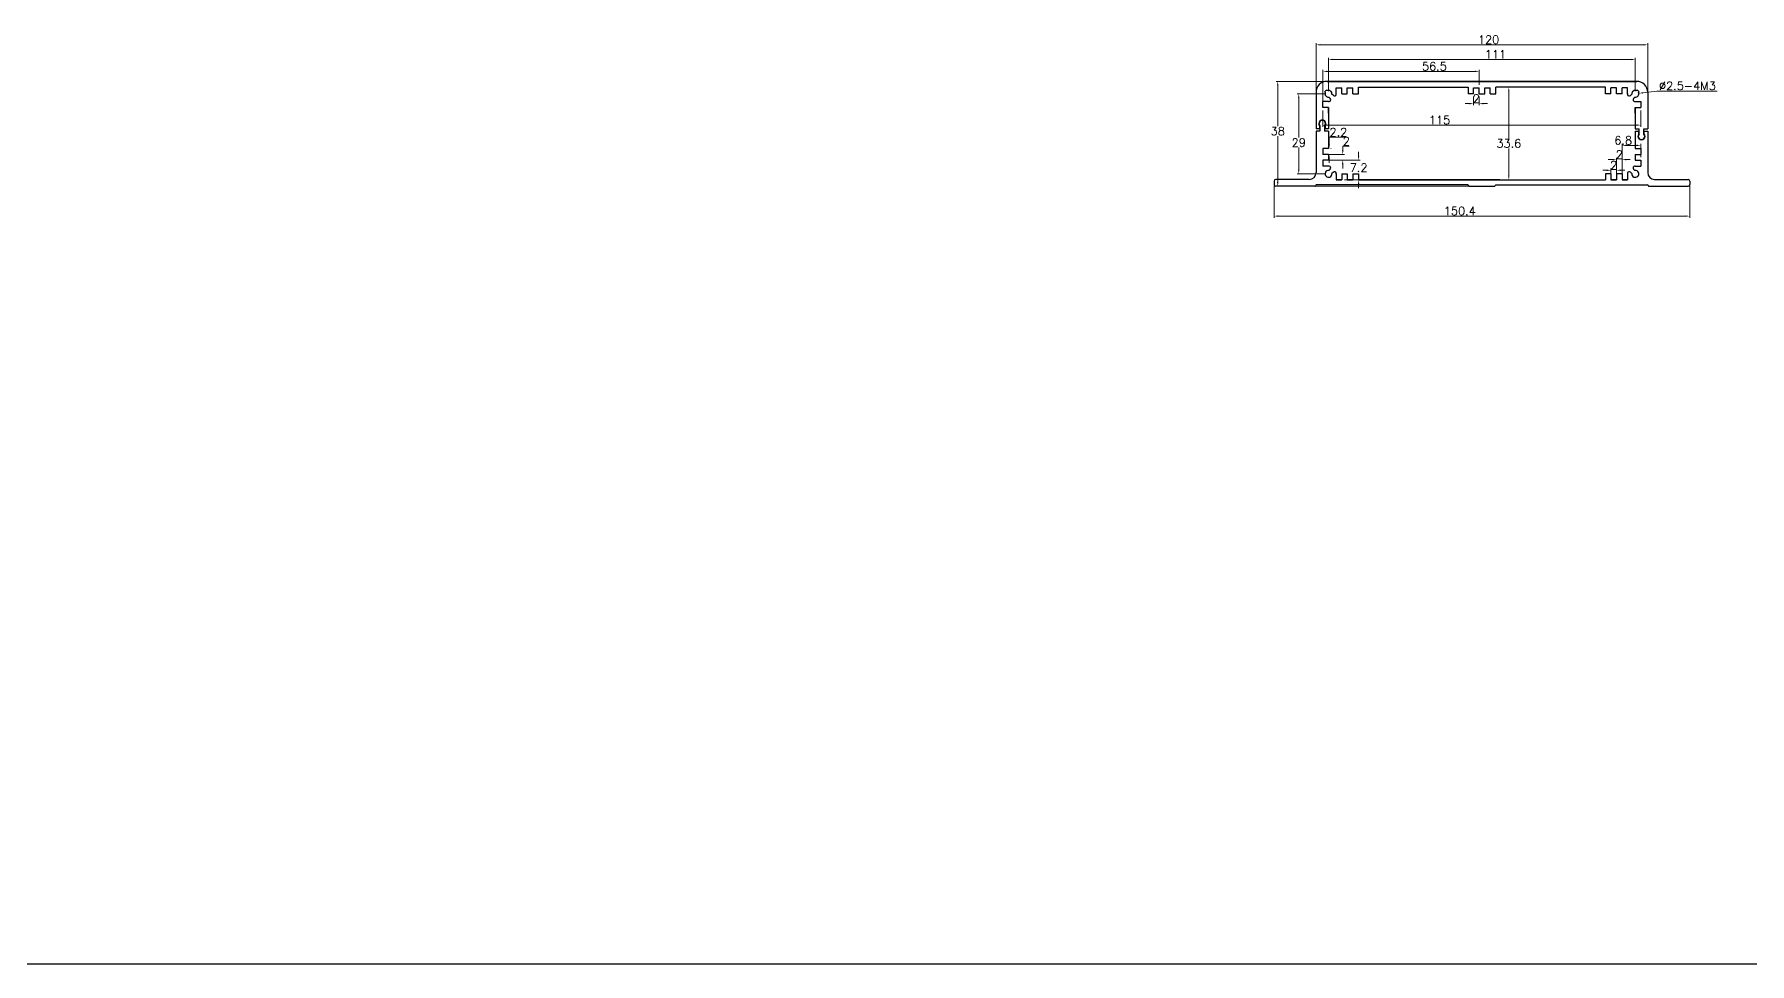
# Model space of a CAD drawing. Header units: millimetres. Extents: x 0 to 2347, y 0 to 1000.
# Drawn here: x 1173 to 1794, y 0 to 336 of the extents above; entities that cross this region are included whole.
import ezdxf

# ---------------------------------------------------------------- set-up
doc = ezdxf.new("R2010")
doc.units = ezdxf.units.MM
doc.header["$PDMODE"] = 2
doc.header["$PDSIZE"] = 3
doc.layers.add('BORDERLINE', color=7, linetype='Continuous')
doc.styles.get("Standard").update_dxf_attribs({"font": 'txt.shx', "height": 3})
doc.dimstyles.new('ISO-25$0', dxfattribs={"dimtxt": 3.5, "dimasz": 1.5, "dimexe": 0.6, "dimexo": 1, "dimgap": 0.3, "dimtad": 1, "dimtih": 1, "dimtoh": 1, "dimdec": 1, "dimdsep": 46, "dimtxsty": 'Standard', "dimcen": 0, "dimclrd": 256, "dimclre": 256, "dimclrt": 256, "dimaunit": 1, "dimadec": 0, "dimazin": 3, "dimtfac": 1, "dimtdec": 1, "dimtofl": 0, "dimtmove": 0, "dimatfit": 3, "dimfxl": 0, "dimlwd": 9, "dimlwe": 9, "dimarcsym": 0})
doc.dimstyles.new('ISO-25$3', dxfattribs={"dimtxt": 3.5, "dimasz": 1.5, "dimexe": 1, "dimexo": 1, "dimgap": 0.3, "dimtad": 1, "dimtih": 1, "dimtoh": 1, "dimdec": 1, "dimdsep": 46, "dimtxsty": 'Standard', "dimcen": 0, "dimclrd": 256, "dimclre": 256, "dimclrt": 256, "dimaunit": 1, "dimadec": 0, "dimazin": 3, "dimtfac": 1, "dimtdec": 1, "dimtofl": 0, "dimtmove": 0, "dimatfit": 3, "dimfxl": 0, "dimlwd": 9, "dimlwe": 9, "dimarcsym": 0})

# ---------------------------------------------------------------- blocks, each defined once
blk = doc.blocks.new('*D15')
at = {"lineweight": 9}
for p, q in [((1637.09, 314.66), (1637.09, 333.27)), ((1638.59, 332.67), (1755.59, 332.67)), ((1757.09, 309.84), (1757.09, 333.27))]:
    blk.add_line(p, q, dxfattribs=at)
for points in [[(1638.59, 332.92), (1638.59, 332.42), (1637.09, 332.67)], [(1755.59, 332.92), (1755.59, 332.42), (1757.09, 332.67)]]:
    blk.add_solid(points)
at = {"layer": 'Defpoints', "color": 0}
for p in [(1757.09, 332.67), (1637.09, 313.66), (1757.09, 308.84)]:
    blk.add_point(p, dxfattribs=at)
at = {"insert": (1699.5, 334.51), "char_height": 3, "attachment_point": 5}
blk.add_mtext('120', dxfattribs=at)
blk = doc.blocks.new('*D16')
at = {"lineweight": 9}
for p, q in [((1694.02, 319.44), (1622.61, 319.44)), ((1623.21, 317.94), (1623.21, 303.23)), ((1623.21, 282.94), (1623.21, 299.57)), ((1694.3, 281.44), (1622.61, 281.44))]:
    blk.add_line(p, q, dxfattribs=at)
for points in [[(1622.96, 317.94), (1623.46, 317.94), (1623.21, 319.44)], [(1622.96, 282.94), (1623.46, 282.94), (1623.21, 281.44)]]:
    blk.add_solid(points)
at = {"layer": 'Defpoints', "color": 0}
for p in [(1623.21, 319.44), (1695.02, 319.44), (1695.3, 281.44)]:
    blk.add_point(p, dxfattribs=at)
at = {"insert": (1623.21, 301.4), "char_height": 3, "attachment_point": 5}
blk.add_mtext('38', dxfattribs=at)
blk = doc.blocks.new('*D17')
at = {"lineweight": 9}
for p, q in [((1621.89, 281.69), (1621.89, 270.05)), ((1772.29, 281.69), (1772.29, 270.05)), ((1623.39, 270.65), (1770.79, 270.65))]:
    blk.add_line(p, q, dxfattribs=at)
for points in [[(1623.39, 270.9), (1623.39, 270.4), (1621.89, 270.65)], [(1770.79, 270.9), (1770.79, 270.4), (1772.29, 270.65)]]:
    blk.add_solid(points)
at = {"layer": 'Defpoints', "color": 0}
for p in [(1621.89, 282.69), (1772.29, 282.69), (1772.29, 270.65)]:
    blk.add_point(p, dxfattribs=at)
at = {"insert": (1689.09, 272.51), "char_height": 3, "attachment_point": 5}
blk.add_mtext('150.4', dxfattribs=at)
blk = doc.blocks.new('*D18')
at = {"lineweight": 9}
for p, q in [((1641.59, 315.94), (1641.59, 327.95)), ((1643.09, 327.35), (1751.09, 327.35)), ((1752.59, 315.94), (1752.59, 327.95))]:
    blk.add_line(p, q, dxfattribs=at)
for points in [[(1643.09, 327.6), (1643.09, 327.1), (1641.59, 327.35)], [(1751.09, 327.6), (1751.09, 327.1), (1752.59, 327.35)]]:
    blk.add_solid(points)
at = {"layer": 'Defpoints', "color": 0}
for p in [(1752.59, 327.35), (1641.59, 314.94), (1752.59, 314.94)]:
    blk.add_point(p, dxfattribs=at)
at = {"insert": (1701.99, 329.18), "char_height": 3, "attachment_point": 5}
blk.add_mtext('111', dxfattribs=at)
blk = doc.blocks.new('*D19')
at = {"lineweight": 9}
for p, q in [((1640.59, 314.94), (1630.21, 314.94)), ((1630.81, 313.44), (1630.81, 299.12)), ((1630.81, 287.44), (1630.81, 295.46)), ((1640.59, 285.94), (1630.21, 285.94))]:
    blk.add_line(p, q, dxfattribs=at)
for points in [[(1630.56, 313.44), (1631.06, 313.44), (1630.81, 314.94)], [(1630.56, 287.44), (1631.06, 287.44), (1630.81, 285.94)]]:
    blk.add_solid(points)
at = {"layer": 'Defpoints', "color": 0}
for p in [(1630.81, 314.94), (1641.59, 314.94), (1641.59, 285.94)]:
    blk.add_point(p, dxfattribs=at)
at = {"insert": (1630.81, 297.29), "char_height": 3, "attachment_point": 5}
blk.add_mtext('29', dxfattribs=at)
blk = doc.blocks.new('*D26')
at = {"lineweight": 9}
for p, q in [((1760.33, 315.89), (1755.32, 315.27)), ((1782.25, 315.89), (1760.33, 315.89))]:
    blk.add_line(p, q, dxfattribs=at)
blk.add_solid([(1755.29, 315.52), (1755.35, 315.03), (1753.83, 315.09)])
at = {"layer": 'Defpoints', "color": 0}
for p in [(1751.35, 314.79), (1753.83, 315.09)]:
    blk.add_point(p, dxfattribs=at)
at = {"insert": (1771.44, 317.81), "char_height": 3, "attachment_point": 5}
blk.add_mtext('∅2.5-4M3', dxfattribs=at)
blk = doc.blocks.new('*D28')
at = {"lineweight": 9}
for p, q in [((1714.1, 317.34), (1706.22, 317.34)), ((1706.82, 315.84), (1706.82, 298.78)), ((1706.82, 285.24), (1706.82, 295.12)), ((1713.16, 283.74), (1706.22, 283.74))]:
    blk.add_line(p, q, dxfattribs=at)
for points in [[(1706.57, 315.84), (1707.07, 315.84), (1706.82, 317.34)], [(1706.57, 285.24), (1707.07, 285.24), (1706.82, 283.74)]]:
    blk.add_solid(points)
at = {"layer": 'Defpoints', "color": 0}
for p in [(1706.82, 317.34), (1715.1, 317.34), (1714.16, 283.74)]:
    blk.add_point(p, dxfattribs=at)
at = {"insert": (1706.82, 296.95), "char_height": 3, "attachment_point": 5}
blk.add_mtext('33.6', dxfattribs=at)
blk = doc.blocks.new('*D31')
at = {"lineweight": 9}
for p, q in [((1639.59, 308.94), (1639.59, 303)), ((1754.59, 308.94), (1754.59, 303)), ((1641.09, 303.6), (1753.09, 303.6))]:
    blk.add_line(p, q, dxfattribs=at)
for points in [[(1641.09, 303.85), (1641.09, 303.35), (1639.59, 303.6)], [(1753.09, 303.85), (1753.09, 303.35), (1754.59, 303.6)]]:
    blk.add_solid(points)
at = {"layer": 'Defpoints', "color": 0}
for p in [(1639.59, 309.94), (1754.59, 309.94), (1754.59, 303.6)]:
    blk.add_point(p, dxfattribs=at)
at = {"insert": (1681.74, 305.43), "char_height": 3, "attachment_point": 5}
blk.add_mtext('115', dxfattribs=at)
blk = doc.blocks.new('*D32')
at = {"lineweight": 9}
for p, q in [((1641.83, 296.64), (1641.83, 299.19)), ((1641.83, 299.19), (1648.19, 299.19)), ((1642.59, 295.14), (1642.43, 295.14)), ((1642.59, 292.94), (1642.43, 292.94)), ((1641.83, 291.44), (1641.83, 289.94))]:
    blk.add_line(p, q, dxfattribs=at)
for points in [[(1641.58, 296.64), (1642.08, 296.64), (1641.83, 295.14)], [(1641.58, 291.44), (1642.08, 291.44), (1641.83, 292.94)]]:
    blk.add_solid(points)
at = {"layer": 'Defpoints', "color": 0}
for p in [(1641.59, 295.14), (1641.59, 292.94), (1641.83, 292.94)]:
    blk.add_point(p, dxfattribs=at)
at = {"insert": (1645.16, 301.02), "char_height": 3, "attachment_point": 5}
blk.add_mtext('2.2', dxfattribs=at)
blk = doc.blocks.new('*D33')
at = {"lineweight": 9}
for p, q in [((1641.59, 292.94), (1647.33, 292.94)), ((1646.73, 294.44), (1646.73, 295.94)), ((1646.73, 295.94), (1649.1, 295.94)), ((1641.59, 290.94), (1647.33, 290.94)), ((1646.73, 289.44), (1646.73, 287.94))]:
    blk.add_line(p, q, dxfattribs=at)
for points in [[(1646.48, 294.44), (1646.98, 294.44), (1646.73, 292.94)], [(1646.48, 289.44), (1646.98, 289.44), (1646.73, 290.94)]]:
    blk.add_solid(points)
at = {"layer": 'Defpoints', "color": 0}
for p in [(1640.59, 292.94), (1640.59, 290.94), (1646.73, 290.94)]:
    blk.add_point(p, dxfattribs=at)
at = {"insert": (1648.07, 297.77), "char_height": 3, "attachment_point": 5}
blk.add_mtext('2', dxfattribs=at)
blk = doc.blocks.new('*D34')
at = {"lineweight": 9}
for p, q in [((1652.47, 292.44), (1652.47, 293.94)), ((1641.59, 290.94), (1653.07, 290.94)), ((1647.39, 283.74), (1653.07, 283.74)), ((1652.47, 282.24), (1652.47, 280.74))]:
    blk.add_line(p, q, dxfattribs=at)
for points in [[(1652.22, 292.44), (1652.72, 292.44), (1652.47, 290.94)], [(1652.22, 282.24), (1652.72, 282.24), (1652.47, 283.74)]]:
    blk.add_solid(points)
at = {"layer": 'Defpoints', "color": 0}
for p in [(1640.59, 290.94), (1646.39, 283.74), (1652.47, 283.74)]:
    blk.add_point(p, dxfattribs=at)
at = {"insert": (1652.47, 288.16), "char_height": 3, "attachment_point": 5}
blk.add_mtext('7.2', dxfattribs=at)
blk = doc.blocks.new('*D35')
at = {"lineweight": 9}
for p, q in [((1742.29, 287.25), (1740.79, 287.25)), ((1743.79, 284.74), (1743.79, 287.85)), ((1745.79, 284.74), (1745.79, 287.85)), ((1747.29, 287.25), (1748.79, 287.25))]:
    blk.add_line(p, q, dxfattribs=at)
for points in [[(1742.29, 287.5), (1742.29, 287), (1743.79, 287.25)], [(1747.29, 287.5), (1747.29, 287), (1745.79, 287.25)]]:
    blk.add_solid(points)
at = {"layer": 'Defpoints', "color": 0}
for p in [(1745.79, 287.25), (1743.79, 283.74), (1745.79, 283.74)]:
    blk.add_point(p, dxfattribs=at)
at = {"insert": (1744.79, 289.08), "char_height": 3, "attachment_point": 5}
blk.add_mtext('2', dxfattribs=at)
blk = doc.blocks.new('*D36')
at = {"lineweight": 9}
for p, q in [((1744.29, 291.1), (1742.79, 291.1)), ((1745.79, 286.94), (1745.79, 291.7)), ((1747.79, 286.74), (1747.79, 291.7)), ((1749.29, 291.1), (1750.79, 291.1))]:
    blk.add_line(p, q, dxfattribs=at)
for points in [[(1744.29, 291.35), (1744.29, 290.85), (1745.79, 291.1)], [(1749.29, 291.35), (1749.29, 290.85), (1747.79, 291.1)]]:
    blk.add_solid(points)
at = {"layer": 'Defpoints', "color": 0}
for p in [(1745.79, 285.94), (1747.79, 291.1), (1747.79, 285.74)]:
    blk.add_point(p, dxfattribs=at)
at = {"insert": (1746.79, 292.93), "char_height": 3, "attachment_point": 5}
blk.add_mtext('2', dxfattribs=at)
blk = doc.blocks.new('*D37')
at = {"lineweight": 9}
for p, q in [((1747.79, 284.74), (1747.79, 296.86)), ((1749.29, 296.26), (1753.09, 296.26)), ((1754.59, 291.94), (1754.59, 296.86))]:
    blk.add_line(p, q, dxfattribs=at)
for points in [[(1749.29, 296.51), (1749.29, 296.01), (1747.79, 296.26)], [(1753.09, 296.51), (1753.09, 296.01), (1754.59, 296.26)]]:
    blk.add_solid(points)
at = {"layer": 'Defpoints', "color": 0}
for p in [(1754.59, 296.26), (1754.59, 290.94), (1747.79, 283.74)]:
    blk.add_point(p, dxfattribs=at)
at = {"insert": (1748.21, 298.09), "char_height": 3, "attachment_point": 5}
blk.add_mtext('6.8', dxfattribs=at)
blk = doc.blocks.new('*D38')
at = {"lineweight": 9}
for p, q in [((1692.59, 311.37), (1691.09, 311.37)), ((1694.09, 313.94), (1694.09, 310.77)), ((1696.09, 313.94), (1696.09, 310.77)), ((1697.59, 311.37), (1699.09, 311.37))]:
    blk.add_line(p, q, dxfattribs=at)
for points in [[(1692.59, 311.62), (1692.59, 311.12), (1694.09, 311.37)], [(1697.59, 311.62), (1697.59, 311.12), (1696.09, 311.37)]]:
    blk.add_solid(points)
at = {"layer": 'Defpoints', "color": 0}
for p in [(1694.09, 314.94), (1696.09, 314.94), (1696.09, 311.37)]:
    blk.add_point(p, dxfattribs=at)
at = {"insert": (1695.09, 313.2), "char_height": 3, "attachment_point": 5}
blk.add_mtext('2', dxfattribs=at)
blk = doc.blocks.new('*D39')
at = {"lineweight": 9}
for p, q in [((1639.59, 312.04), (1639.59, 323.65)), ((1641.09, 323.05), (1694.59, 323.05)), ((1696.09, 318.14), (1696.09, 323.65))]:
    blk.add_line(p, q, dxfattribs=at)
for points in [[(1641.09, 323.3), (1641.09, 322.8), (1639.59, 323.05)], [(1694.59, 323.3), (1694.59, 322.8), (1696.09, 323.05)]]:
    blk.add_solid(points)
at = {"layer": 'Defpoints', "color": 0}
for p in [(1696.09, 323.05), (1696.09, 317.14), (1639.59, 311.04)]:
    blk.add_point(p, dxfattribs=at)
at = {"insert": (1679.91, 324.88), "char_height": 3, "attachment_point": 5}
blk.add_mtext('56.5', dxfattribs=at)

msp = doc.modelspace()

# ---------------------------------------------------------------- linework, layer by layer
for p, q in [((1753.0887, 319.4392), (1641.0887, 319.4392)), ((1641.0887, 319.4392), (1753.0887, 319.4392)), ((1644.3856, 317.1392), (1646.3856, 317.1392)), ((1644.3856, 315.0717), (1644.3856, 317.1392)), ((1644.3856, 315.0717), (1644.3856, 317.1392)), ((1646.3856, 314.9392), (1646.3856, 317.1392)), ((1646.3856, 315.1392), (1646.3856, 317.1392)), ((1648.3856, 317.1392), (1650.3856, 317.1392)), ((1648.3856, 314.9392), (1648.3856, 317.1392)), ((1650.3856, 314.9392), (1650.3856, 317.1392)), ((1652.3856, 317.3392), (1692.0887, 317.3392)), ((1652.3856, 314.9392), (1652.3856, 317.3392)), ((1692.0887, 317.3392), (1692.0887, 314.9392)), ((1694.0887, 317.1392), (1696.0887, 317.1392)), ((1694.0887, 314.9392), (1694.0887, 317.1392)), ((1694.0887, 315.1392), (1694.0887, 317.1392)), ((1696.0887, 314.9392), (1696.0887, 317.1392)), ((1698.0887, 317.1392), (1700.0887, 317.1392)), ((1698.0887, 314.9392), (1698.0887, 317.1392)), ((1700.0887, 314.9392), (1700.0887, 317.1392)), ((1702.0887, 314.9392), (1702.0887, 317.3392)), ((1741.7919, 317.3392), (1702.0887, 317.3392)), ((1741.7919, 314.9392), (1741.7919, 317.3392)), ((1745.7919, 317.1392), (1743.7919, 317.1392)), ((1743.7919, 314.9392), (1743.7919, 317.1392)), ((1745.7919, 314.9392), (1745.7919, 317.1392)), ((1749.7919, 317.1392), (1747.7919, 317.1392)), ((1747.7919, 314.9392), (1747.7919, 317.1392)), ((1747.7919, 315.1392), (1747.7919, 317.1392)), ((1749.7919, 314.8066), (1749.7919, 317.1392)), ((1749.7919, 314.8066), (1749.7919, 317.1392)), ((1637.0887, 315.4392), (1637.0887, 302.2392)), ((1639.5887, 309.9392), (1639.5887, 312.1392)), ((1641.5887, 312.1392), (1639.5887, 312.1392)), ((1640.4251, 315.3957), (1640.2352, 315.5856)), ((1641.1322, 316.1028), (1640.9423, 316.2927)), ((1642.223, 313.1735), (1641.7022, 313.6943)), ((1642.223, 313.1735), (1641.7022, 313.6943)), ((1643.3544, 314.3048), (1642.8336, 314.8257)), ((1646.3856, 314.9392), (1648.3856, 314.9392)), ((1650.3856, 314.9392), (1652.3856, 314.9392)), ((1694.0887, 314.9392), (1692.0887, 314.9392)), ((1696.0887, 314.9392), (1698.0887, 314.9392)), ((1700.0887, 314.9392), (1702.0887, 314.9392)), ((1743.7919, 314.9392), (1741.7919, 314.9392)), ((1747.7919, 314.9392), (1745.7919, 314.9392)), ((1750.823, 314.3048), (1751.3439, 314.8257)), ((1751.9544, 313.1735), (1752.4752, 313.6943)), ((1751.9544, 313.1735), (1752.4752, 313.6943)), ((1752.5887, 312.1392), (1754.5887, 312.1392)), ((1753.0453, 316.1028), (1753.2352, 316.2927)), ((1753.7524, 315.3957), (1753.9423, 315.5856)), ((1754.5887, 312.1392), (1754.5887, 309.9392)), ((1757.0887, 315.4392), (1757.0887, 302.2392)), ((1757.0887, 315.4392), (1757.0887, 302.2392)), ((1641.5887, 309.9392), (1639.5887, 309.9392)), ((1641.5887, 307.9392), (1641.5887, 309.9392)), ((1641.5887, 307.9392), (1641.5887, 309.9392)), ((1641.5887, 309.9392), (1641.5887, 307.9392)), ((1641.5887, 309.9392), (1641.5887, 307.9392)), ((1641.5887, 307.9392), (1641.5887, 302.2392)), ((1752.5887, 309.9392), (1754.5887, 309.9392)), ((1752.5887, 307.9392), (1752.5887, 309.9392)), ((1752.5887, 307.9392), (1752.5887, 309.9392)), ((1752.5887, 309.9392), (1752.5887, 307.9392)), ((1752.5887, 309.9392), (1752.5887, 302.2392)), ((1752.5887, 309.9392), (1752.5887, 307.9392)), ((1638.3387, 302.2392), (1637.0887, 302.2392)), ((1638.4887, 301.4392), (1637.0887, 301.4392)), ((1637.0887, 301.4392), (1637.0887, 286.4392)), ((1638.3387, 303.3085), (1638.3387, 302.2392)), ((1638.3387, 303.3085), (1638.3387, 302.2392)), ((1638.4887, 303.3646), (1638.4887, 301.4392)), ((1638.4887, 303.3646), (1638.4887, 302.0392)), ((1640.1887, 303.3646), (1640.1887, 301.4392)), ((1640.1887, 303.3646), (1640.1887, 302.0392)), ((1641.5887, 301.4392), (1640.1887, 301.4392)), ((1640.3387, 303.3085), (1640.3387, 302.2392)), ((1640.3387, 303.3085), (1640.3387, 302.2392)), ((1641.5887, 302.2392), (1640.3387, 302.2392)), ((1641.5887, 301.4392), (1641.5887, 295.1392)), ((1641.5887, 301.4392), (1641.5887, 295.1392)), ((1752.5887, 302.2392), (1753.9887, 302.2392)), ((1752.5887, 301.4392), (1753.8387, 301.4392)), ((1752.5887, 301.4392), (1752.5887, 295.1392)), ((1752.5887, 301.4392), (1752.5887, 295.1392)), ((1753.8387, 300.3698), (1753.8387, 301.4392)), ((1753.9887, 300.3138), (1753.9887, 302.2392)), ((1755.6887, 302.2392), (1757.0887, 302.2392)), ((1755.6887, 300.3138), (1755.6887, 302.2392)), ((1755.8387, 300.3698), (1755.8387, 301.4392)), ((1755.8387, 301.4392), (1757.0887, 301.4392)), ((1757.0887, 301.4392), (1757.0887, 286.4392)), ((1757.0887, 301.4392), (1757.0887, 286.4392)), ((1641.5887, 295.1392), (1639.5887, 295.1392)), ((1639.5887, 295.1392), (1639.5887, 292.9392)), ((1641.5887, 292.9392), (1639.5887, 292.9392)), ((1641.5887, 292.9392), (1641.5887, 290.9392)), ((1641.5887, 292.9392), (1641.5887, 290.9392)), ((1752.5887, 295.1392), (1754.5887, 295.1392)), ((1752.5887, 292.9392), (1754.5887, 292.9392)), ((1752.5887, 292.9392), (1752.5887, 290.9392)), ((1752.5887, 292.9392), (1752.5887, 290.9392)), ((1754.5887, 295.1392), (1754.5887, 292.9392)), ((1641.5887, 290.9392), (1639.5887, 290.9392)), ((1639.5887, 290.9392), (1639.5887, 288.7392)), ((1641.5887, 288.7392), (1639.5887, 288.7392)), ((1642.223, 287.7048), (1641.7022, 287.184)), ((1643.3544, 286.5735), (1642.8336, 286.0526)), ((1644.3856, 286.0717), (1644.3856, 283.7392)), ((1644.3856, 286.0717), (1644.3856, 283.7392)), ((1644.3856, 285.9392), (1644.3887, 285.9392)), ((1646.3856, 285.9392), (1648.3856, 285.9392)), ((1646.3856, 285.9392), (1646.3856, 283.7392)), ((1646.3856, 285.7392), (1646.3856, 283.7392)), ((1648.3856, 285.9392), (1648.3856, 283.7392)), ((1650.3856, 285.9392), (1652.3856, 285.9392)), ((1650.3856, 285.9392), (1650.3856, 283.7392)), ((1652.3856, 285.9392), (1652.3856, 283.7392)), ((1743.7919, 285.9392), (1741.7919, 285.9392)), ((1741.7919, 285.9392), (1741.7919, 283.7392)), ((1743.7919, 285.9392), (1743.7919, 283.7392)), ((1747.7919, 285.9392), (1745.7919, 285.9392)), ((1745.7919, 285.9392), (1745.7919, 283.7392)), ((1747.7919, 285.9392), (1747.7919, 283.7392)), ((1747.7919, 285.7392), (1747.7919, 283.7392)), ((1749.7919, 285.9392), (1749.7887, 285.9392)), ((1749.7919, 286.0717), (1749.7919, 283.7392)), ((1749.7919, 286.0717), (1749.7919, 283.7392)), ((1750.823, 286.5735), (1751.3439, 286.0526)), ((1751.9544, 287.7048), (1752.4752, 287.184)), ((1752.5887, 290.9392), (1754.5887, 290.9392)), ((1752.5887, 288.7392), (1754.5887, 288.7392)), ((1754.5887, 290.9392), (1754.5887, 288.7392)), ((1621.8887, 283.3392), (1621.8887, 282.0392)), ((1634.5887, 283.9392), (1622.4887, 283.9392)), ((1636.6387, 281.4392), (1622.4887, 281.4392)), ((1692.0387, 281.9392), (1637.1387, 281.9392)), ((1644.3856, 283.7392), (1646.3856, 283.7392)), ((1644.3856, 283.7392), (1646.3856, 283.7392)), ((1646.3856, 283.7392), (1644.3856, 283.7392)), ((1646.3856, 283.7392), (1644.5856, 283.7392)), ((1648.3856, 283.7392), (1650.3856, 283.7392)), ((1648.3856, 283.7392), (1650.3856, 283.7392)), ((1650.3856, 283.7392), (1648.3856, 283.7392)), ((1650.3856, 283.7392), (1648.3856, 283.7392)), ((1652.3856, 283.7392), (1741.7919, 283.7392)), ((1703.5919, 283.7392), (1652.3856, 283.7392)), ((1692.5387, 281.4392), (1701.6387, 281.4392)), ((1702.1387, 281.9392), (1757.0387, 281.9392)), ((1702.1387, 281.9392), (1733.8387, 281.9392)), ((1743.7919, 283.7392), (1745.7919, 283.7392)), ((1745.7919, 283.7392), (1743.7919, 283.7392)), ((1747.7919, 283.7392), (1749.7919, 283.7392)), ((1749.7919, 283.7392), (1747.7919, 283.7392)), ((1757.5387, 281.4392), (1771.6887, 281.4392)), ((1757.5387, 281.4392), (1771.6887, 281.4392)), ((1759.5887, 283.9392), (1771.6887, 283.9392)), ((1759.5887, 283.9392), (1771.4887, 283.9392)), ((1772.2887, 283.3392), (1772.2887, 282.0392)), ((1772.2887, 283.3392), (1772.2887, 282.0392))]:
    msp.add_line(p, q)
for centre, radius, start, end in [((1641.0887, 315.4392), 4, 90, 180), ((1753.0887, 315.4392), 4, 0, 90), ((1641.5887, 314.9392), 1.5, 115.5287794, 154.4712206), ((1641.5887, 314.9392), 1.25, 158.5781785, 275.2081805), ((1641.5887, 314.9392), 1.25, 354.7918195, 111.4218215), ((1641.5887, 314.9392), 2.8, 270, 275.4788036), ((1641.7988, 312.7492), 0.6, 275.4788036, 45), ((1643.7787, 314.7291), 0.6, 225, 354.5211964), ((1641.5887, 314.9392), 2.8, 354.5211964, 2.7130825), ((1641.5887, 314.9392), 2.8, 354.5211964, 2.7130825), ((1752.5887, 314.9392), 2.8, 177.2869175, 185.4788036), ((1752.5887, 314.9392), 2.8, 177.2869175, 185.4788036), ((1750.3988, 314.7291), 0.6, 185.4788036, 315), ((1752.5887, 314.9392), 1.25, 68.5781785, 185.2081805), ((1752.3787, 312.7492), 0.6, 135, 264.5211964), ((1752.5887, 314.9392), 2.8, 264.5211964, 270), ((1752.5887, 314.9392), 1.25, 264.7918195, 21.4218215), ((1752.5887, 314.9392), 1.5, 25.5287794, 64.4712206), ((1639.3387, 304.1392), 1.3, 320.2848628, 219.7151372), ((1639.3387, 304.1392), 1.3, 320.2848628, 219.7151372), ((1639.3387, 304.1392), 1.15, 317.6573945, 222.3426055), ((1639.3387, 304.1392), 1.15, 317.6573945, 222.3426055), ((1754.8387, 299.5392), 1.3, 140.2848628, 39.7151372), ((1754.8387, 299.5392), 1.15, 137.6573945, 42.3426055), ((1634.5887, 286.4392), 2.5, 270, 0), ((1641.5887, 285.9392), 1.25, 84.7918195, 5.2081805), ((1641.5887, 285.9392), 2.8, 84.5211964, 90), ((1641.7988, 288.1291), 0.6, 315, 84.5211964), ((1643.7787, 286.1492), 0.6, 5.4788036, 135), ((1641.5887, 285.9392), 2.8, 357.2869175, 5.4788036), ((1752.5887, 285.9392), 2.8, 174.5211964, 182.7130825), ((1750.3988, 286.1492), 0.6, 45, 174.5211964), ((1752.5887, 285.9392), 1.25, 174.7918195, 95.2081805), ((1752.3787, 288.1291), 0.6, 95.4788036, 225), ((1752.5887, 285.9392), 2.8, 90, 95.4788036), ((1759.5887, 286.4392), 2.5, 180, 270), ((1759.5887, 286.4392), 2.5, 180, 270), ((1622.4887, 283.3392), 0.6, 90, 180), ((1622.4887, 282.0392), 0.6, 180, 270), ((1636.6387, 281.6892), 0.25, 270, 0), ((1637.1387, 281.6892), 0.25, 90, 180), ((1692.0387, 281.6892), 0.25, 0, 90), ((1692.5387, 281.6892), 0.25, 180, 270), ((1701.6387, 281.6892), 0.25, 270, 0), ((1702.1387, 281.6892), 0.25, 90, 180), ((1757.0387, 281.6892), 0.25, 360, 90), ((1757.0387, 281.6892), 0.25, 0, 90), ((1757.5387, 281.6892), 0.25, 180, 270), ((1757.5387, 281.6892), 0.25, 180, 270), ((1771.6887, 283.3392), 0.6, 0, 90), ((1771.6887, 282.0392), 0.6, 270, 0)]:
    msp.add_arc(centre, radius, start, end)
at = {"layer": 'BORDERLINE', "color": 1}
msp.add_line((0, 0), (2000, 0), dxfattribs=at)

# ---------------------------------------------------------------- dimensions: what is measured, and where the dimension line sits
at = {"color": 1}
for base, p1, p2, picture, middle in [((1757.0887, 332.6741), (1637.0887, 313.6613), (1757.0887, 308.8392), '*D15', (1699.5033, 332.6741)), ((1752.5887, 327.3527), (1641.5887, 314.9392), (1752.5887, 314.9392), '*D18', (1701.985, 327.3527)), ((1696.0887, 323.0514), (1639.5887, 311.0392), (1696.0887, 317.1392), '*D39', (1679.9073, 323.0514)), ((1696.0887, 311.3672), (1694.0887, 314.9392), (1696.0887, 314.9392), '*D38', (1695.0887, 311.3672)), ((1754.5887, 303.6014), (1639.5887, 309.9392), (1754.5887, 309.9392), '*D31', (1681.7383, 303.6014)), ((1754.5887, 296.2635), (1747.7919, 283.7392), (1754.5887, 290.9392), '*D37', (1748.2087, 296.2635)), ((1747.7919, 291.1012), (1745.7919, 285.9392), (1747.7919, 285.7392), '*D36', (1746.7919, 291.1012)), ((1745.7919, 287.2473), (1743.7919, 283.7392), (1745.7919, 283.7392), '*D35', (1744.7919, 287.2473)), ((1772.2887, 270.6458), (1621.8887, 282.6892), (1772.2887, 282.6892), '*D17', (1689.0926, 270.6458))]:
    dim = msp.add_linear_dim(base=base, p1=p1, p2=p2, dimstyle='ISO-25$0', dxfattribs=at)
    dim.commit()
    dim.dimension.update_dxf_attribs({"geometry": picture, "text_midpoint": middle, "dimtype": 160})
for base, p1, p2, picture, middle in [((1623.2091, 319.4392), (1695.2981, 281.4392), (1695.0229, 319.4392), '*D16', (1623.2091, 301.4011)), ((1706.8188, 317.3392), (1714.1574, 283.7392), (1715.1045, 317.3392), '*D28', (1706.8188, 296.952)), ((1630.8081, 314.9392), (1641.5887, 285.9392), (1641.5887, 314.9392), '*D19', (1630.8081, 297.2906)), ((1646.7321, 290.9392), (1640.5887, 292.9392), (1640.5887, 290.9392), '*D33', (1648.0653, 295.9392)), ((1641.8278, 292.9392), (1641.5887, 295.1392), (1641.5887, 292.9392), '*D32', (1645.1614, 299.1919)), ((1652.4667, 283.7392), (1640.5887, 290.9392), (1646.3856, 283.7392), '*D34', (1652.4667, 288.1553))]:
    dim = msp.add_linear_dim(base=base, p1=p1, p2=p2, angle=90, dimstyle='ISO-25$0', dxfattribs=at)
    dim.commit()
    dim.dimension.update_dxf_attribs({"geometry": picture, "text_midpoint": middle, "dimtype": 160})
dim = msp.add_diameter_dim_2p(p1=(1751.348, 314.7868), p2=(1753.8294, 315.0916), text='<>-4M3', dimstyle='ISO-25$3', override={"dimtmove": 1}, dxfattribs=at)
dim.commit()
dim.dimension.update_dxf_attribs({"geometry": '*D26', "text_midpoint": (1760.3272, 315.8898), "dimtype": 163})

doc.saveas('drawing.dxf')
